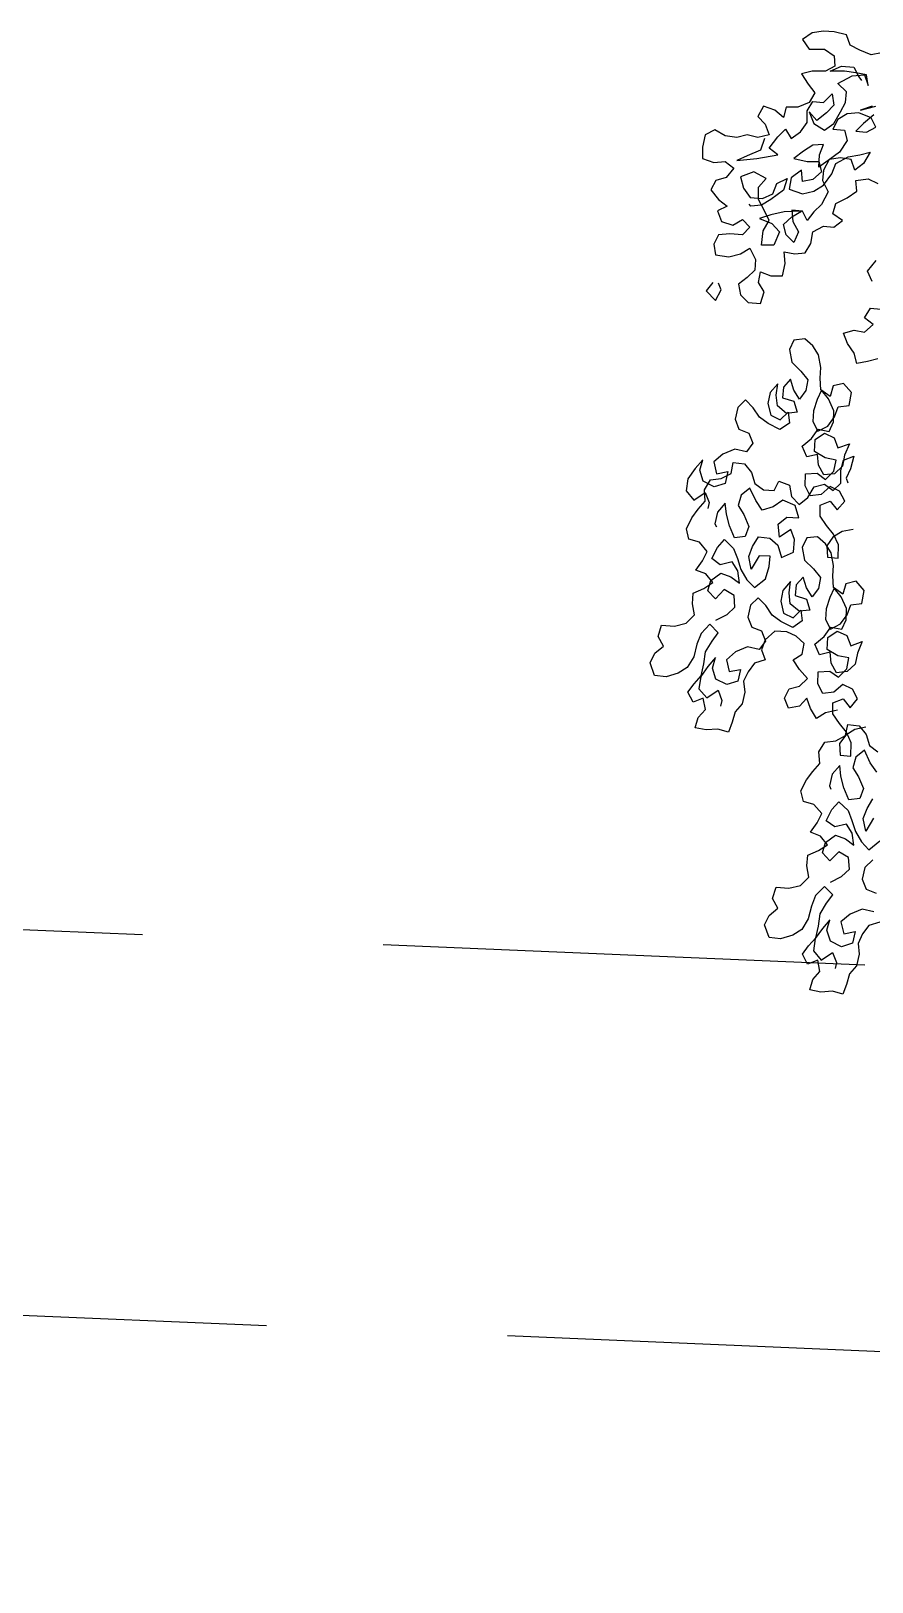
# Model space of a CAD drawing. Header units: metres. Extents: x 750563 to 756046, y 4495933 to 4497284.
# Drawn here: x 755676.125 to 755676.997, y 4496171.442 to 4496173.051 of the extents above; entities that cross this region are included whole.
import ezdxf

# ---------------------------------------------------------------- set-up
doc = ezdxf.new("R2010")
doc.units = ezdxf.units.M
doc.linetypes.add('kv_TRAZOS', pattern=[0.75, 0.5, -0.25])
doc.layers.add('00_DETALLES', color=7, linetype='Continuous', true_color=0xe0f0d1)
doc.layers.add('00TRAMA16', color=16, linetype='Continuous')

# ---------------------------------------------------------------- blocks, each defined once
blk = doc.blocks.new('Arbol21')
for points in [[(1.9931, 5.6816), (2.0203, 5.6767), (2.0499, 5.6891), (2.0746, 5.7015), (2.0845, 5.7287), (2.1166, 5.7361), (2.1438, 5.7386), (2.1734, 5.7337), (2.1981, 5.7164), (2.1809, 5.6917), (2.1413, 5.6917), (2.1166, 5.6743), (2.1142, 5.6471), (2.1389, 5.6348), (2.1735, 5.6348), (2.2007, 5.6275), (2.1834, 5.6003), (2.1662, 5.578), (2.181, 5.5533), (2.2107, 5.541), (2.2403, 5.541), (2.2478, 5.5138), (2.27, 5.5336), (2.2996, 5.5435), (2.3145, 5.5164), (2.2947, 5.4966), (2.2849, 5.4694), (2.3145, 5.462), (2.3417, 5.4694), (2.3689, 5.462), (2.3985, 5.467), (2.4257, 5.4819), (2.4504, 5.4695), (2.4579, 5.4374), (2.4579, 5.4077), (2.4283, 5.3978), (2.3986, 5.4003), (2.3764, 5.383), (2.3962, 5.3583), (2.4234, 5.3509), (2.4357, 5.3262), (2.416, 5.3014), (2.3938, 5.2841), (2.4185, 5.2718), (2.4086, 5.2446), (2.379, 5.2347), (2.3543, 5.2495), (2.3345, 5.2297), (2.3543, 5.21), (2.3864, 5.2125), (2.4161, 5.21), (2.4285, 5.1853), (2.4235, 5.1581), (2.389, 5.1531), (2.3593, 5.1605), (2.3346, 5.1753), (2.3198, 5.1457), (2.3223, 5.1185), (2.342, 5.0987), (2.3643, 5.0815), (2.3594, 5.0543), (2.3396, 5.0345), (2.3075, 5.032), (2.2976, 5.0616), (2.3124, 5.0864), (2.3074, 5.1135), (2.2803, 5.1036), (2.2506, 5.1036), (2.2432, 5.1357), (2.2456, 5.1654), (2.2184, 5.1604), (2.1912, 5.1629), (2.1764, 5.1876), (2.1714, 5.2172), (2.1442, 5.232), (2.117, 5.2295), (2.0948, 5.2468), (2.1195, 5.2641), (2.112, 5.2913), (2.0824, 5.3061), (2.0576, 5.3234), (2.0601, 5.3505), (2.028, 5.3555), (2.0033, 5.3431)], [(2.0179, 5.5433), (2.0476, 5.5334), (2.008, 5.5433)], [(2.013, 5.521), (2.0402, 5.4988), (2.06, 5.4791), (2.0328, 5.4766), (2.0081, 5.4889), (2.0204, 5.5136), (2.0525, 5.526), (2.0822, 5.5236), (2.1069, 5.5087), (2.1193, 5.484), (2.0896, 5.4815), (2.0822, 5.4544), (2.102, 5.4247), (2.1317, 5.4025), (2.1564, 5.3852), (2.1539, 5.4174), (2.144, 5.4445), (2.1712, 5.4421), (2.1959, 5.4273), (2.2207, 5.4075), (2.1861, 5.4001), (2.1564, 5.4001), (2.149, 5.3729), (2.1713, 5.3531), (2.1985, 5.3482), (2.2009, 5.3779), (2.2281, 5.3581), (2.2331, 5.3285), (2.1985, 5.3161), (2.1689, 5.3235), (2.1441, 5.3383), (2.1219, 5.3679), (2.112, 5.3951), (2.0798, 5.4123), (2.0501, 5.4173), (2.023, 5.4246), (2.0403, 5.395), (2.0625, 5.3777), (2.0724, 5.4049), (2.0996, 5.4099), (2.1292, 5.405), (2.1441, 5.3778), (2.1466, 5.3506), (2.1318, 5.321), (2.1491, 5.2888), (2.1689, 5.2691), (2.1862, 5.2469), (2.1986, 5.2716), (2.2257, 5.2741), (2.2233, 5.2444), (2.2085, 5.2172), (2.2209, 5.1901), (2.2406, 5.2099), (2.248, 5.237), (2.2258, 5.2568), (2.201, 5.2716), (2.2455, 5.2692), (2.2801, 5.2618), (2.3098, 5.2519), (2.2777, 5.2395), (2.2579, 5.2173), (2.2728, 5.1827), (2.3049, 5.1827), (2.2999, 5.2198), (2.2851, 5.247), (2.2974, 5.2742), (2.3122, 5.3014), (2.3122, 5.3335), (2.2924, 5.3557), (2.3245, 5.373), (2.3591, 5.3607), (2.3517, 5.331), (2.3344, 5.3063), (2.3023, 5.3038), (2.2751, 5.3161), (2.2652, 5.3433), (2.238, 5.3557), (2.2479, 5.326), (2.2801, 5.3013), (2.3048, 5.2865), (2.332, 5.2841), (2.3369, 5.289)], [(2.2972, 5.4595), (2.3071, 5.4299), (2.3418, 5.4151), (2.369, 5.4027), (2.3171, 5.4076), (2.2627, 5.4175), (2.2849, 5.4348), (2.2626, 5.4644), (2.2428, 5.4842), (2.228, 5.4594), (2.2033, 5.4767), (2.186, 5.5014), (2.186, 5.5311), (2.1711, 5.5558), (2.1439, 5.5533), (2.1217, 5.5755), (2.1168, 5.5458), (2.1365, 5.5261), (2.1613, 5.5063), (2.181, 5.5286), (2.1687, 5.4989), (2.1415, 5.4816), (2.1168, 5.4989), (2.0995, 5.5285), (2.0871, 5.5532), (2.0846, 5.5804), (2.1068, 5.6027), (2.0697, 5.6224), (2.0376, 5.6248), (2.0277, 5.5976), (2.0327, 5.6248), (2.0598, 5.6298), (2.0895, 5.6348), (2.1266, 5.6348), (2.0969, 5.6471), (2.0648, 5.6446), (2.0524, 5.6199), (2.045, 5.61)], [(2.0027, 4.8883), (2.0299, 4.8809), (2.0571, 4.876), (2.0645, 4.9032), (2.0817, 4.9279), (2.0916, 4.9551), (2.0644, 4.9625), (2.0372, 4.9575), (2.015, 4.9773), (2.0372, 4.9946), (2.0224, 5.0193), (1.9952, 5.0168)], [(2.0173, 5.0885), (2.0297, 5.1157), (2.0074, 5.1428)], [(2.431, 5.0865), (2.4483, 5.0642), (2.4237, 5.0395), (2.4088, 5.0667), (2.4162, 5.084)], [(2.0667, 4.4454), (2.0959, 4.44), (2.1193, 4.4252), (2.1354, 4.4032), (2.1334, 4.3731), (2.1059, 4.3709), (2.1053, 4.4053), (2.1176, 4.4328), (2.1357, 4.4554), (2.1526, 4.48), (2.1525, 4.5088), (2.1262, 4.5189), (2.1081, 4.4964), (2.0885, 4.5192), (2.102, 4.5447), (2.1266, 4.5566), (2.1503, 4.5363), (2.1783, 4.533), (2.1918, 4.5585), (2.1905, 4.5894), (2.1604, 4.5915), (2.1384, 4.5753), (2.1167, 4.5969), (2.1111, 4.6252), (2.1395, 4.6308), (2.167, 4.6474), (2.1656, 4.6784), (2.141, 4.6952), (2.1165, 4.6833), (2.1064, 4.657), (2.0767, 4.6679), (2.089, 4.6379), (2.0946, 4.6095), (2.115, 4.5901), (2.143, 4.5868), (2.1565, 4.6122), (2.1598, 4.6402), (2.187, 4.6335), (2.1992, 4.6611), (2.1754, 4.6814), (2.1579, 4.7055), (2.1296, 4.6999), (2.1176, 4.7244), (2.1175, 4.7532), (2.1306, 4.7842), (2.1488, 4.8067), (2.1607, 4.7822), (2.1697, 4.753), (2.1719, 4.7254), (2.1584, 4.7), (2.1329, 4.7134), (2.1155, 4.7376), (2.1057, 4.7634), (2.0777, 4.7667), (2.0716, 4.8006), (2.0919, 4.8244), (2.1191, 4.8177), (2.1268, 4.7906), (2.1509, 4.808), (2.1529, 4.8381), (2.1507, 4.8656), (2.157, 4.8983), (2.1718, 4.9216), (2.1925, 4.9399), (2.2205, 4.9366), (2.2324, 4.9121), (2.2261, 4.8794), (2.2025, 4.8565), (2.1843, 4.834), (2.1899, 4.8056), (2.206, 4.7836), (2.2208, 4.8069), (2.2296, 4.8353), (2.2479, 4.8146), (2.2501, 4.7871), (2.2209, 4.7781), (2.2121, 4.7497), (2.24, 4.7464), (2.2629, 4.7659), (2.2662, 4.7939), (2.2627, 4.8236), (2.2823, 4.8007), (2.2879, 4.7724), (2.2803, 4.7418), (2.2558, 4.7299), (2.2354, 4.7493), (2.2321, 4.7213), (2.2567, 4.7045), (2.2876, 4.7202), (2.3096, 4.7364), (2.3265, 4.761), (2.3459, 4.7814), (2.3663, 4.762), (2.3732, 4.7315), (2.3631, 4.7052), (2.3372, 4.6954), (2.3271, 4.669), (2.3433, 4.6471), (2.3738, 4.6539), (2.4048, 4.6409), (2.4286, 4.6206), (2.421, 4.59), (2.3918, 4.5955), (2.3986, 4.565), (2.427, 4.5562), (2.4558, 4.5706), (2.4646, 4.5991), (2.4569, 4.6262), (2.4765, 4.6033), (2.4952, 4.5771), (2.5, 4.5453), (2.4797, 4.5215), (2.4504, 4.5414), (2.4403, 4.5151), (2.4437, 4.4998)], [(2.1078, 3.9768), (2.1383, 3.9692), (2.1617, 3.9545), (2.1773, 3.9812), (2.1874, 4.0075), (2.2057, 3.9868), (2.2349, 3.9814), (2.245, 4.0077), (2.2331, 4.0322), (2.2059, 4.0389), (2.1855, 4.0584), (2.2058, 4.0821), (2.2227, 4.1068), (2.1994, 4.1215), (2.1938, 4.1499), (2.2145, 4.1682), (2.239, 4.1801), (2.27, 4.1815), (2.295, 4.1591), (2.3049, 4.1333), (2.2948, 4.107), (2.3232, 4.0981), (2.3393, 4.0761), (2.3513, 4.0516), (2.348, 4.0236), (2.3548, 3.9931), (2.3731, 3.9724), (2.3808, 3.9453), (2.3906, 3.9195), (2.4177, 3.9272), (2.4478, 3.9251), (2.4762, 3.9307), (2.4685, 3.9578), (2.4502, 3.9785), (2.4556, 4.0078), (2.482, 3.9977), (2.4954, 4.0232), (2.4793, 4.0452), (2.461, 4.0659), (2.4541, 4.0964), (2.4494, 4.1282), (2.4328, 4.1557), (2.4166, 4.1776), (2.4382, 4.1993), (2.4611, 4.1756), (2.4722, 4.1477), (2.4804, 4.1151), (2.497, 4.0876), (2.5203, 4.0728), (2.5521, 4.0632), (2.5818, 4.0666), (2.5936, 4.0997), (2.5816, 4.1243), (2.5591, 4.1424), (2.5726, 4.1679), (2.5636, 4.1971), (2.5306, 4.1945), (2.5, 4.202), (2.4784, 4.2236), (2.4838, 4.2528), (2.4816, 4.2804), (2.454, 4.2926), (2.4307, 4.3074), (2.4488, 4.3299), (2.4747, 4.3397), (2.4572, 4.3638), (2.4453, 4.3884), (2.4656, 4.4121), (2.4927, 4.4199), (2.4994, 4.447), (2.4849, 4.4758), (2.4687, 4.4978), (2.4505, 4.5185), (2.4525, 4.5486), (2.4372, 4.574), (2.4092, 4.5773), (2.3837, 4.5908), (2.3781, 4.6192), (2.3485, 4.6157), (2.3303, 4.5932), (2.3215, 4.5648), (2.2995, 4.5486), (2.272, 4.5464), (2.26, 4.5709), (2.2321, 4.5599), (2.2267, 4.5306), (2.2072, 4.5102), (2.1847, 4.5284), (2.1681, 4.5559), (2.141, 4.5626), (2.119, 4.5464), (2.0986, 4.5659), (2.0993, 4.5981), (2.0916, 4.6252), (2.0653, 4.6353), (2.0735, 4.6027), (2.0854, 4.5781), (2.0808, 4.5667)], [(2.4229, 4.2103), (2.394, 4.2246), (2.3736, 4.2441), (2.3757, 4.2742), (2.4011, 4.2895), (2.424, 4.2658), (2.4435, 4.2862), (2.4358, 4.3133), (2.4098, 4.3323), (2.384, 4.3225), (2.362, 4.3063), (2.3662, 4.3377), (2.381, 4.3611), (2.4115, 4.3535), (2.4335, 4.3697), (2.419, 4.3985), (2.4007, 4.4192), (2.377, 4.3962), (2.3669, 4.3699), (2.3581, 4.3415), (2.3425, 4.3148), (2.3231, 4.2944), (2.2946, 4.3176), (2.2844, 4.3489), (2.2822, 4.3765), (2.311, 4.3766), (2.3314, 4.3427), (2.3377, 4.3754), (2.3279, 4.4012), (2.3125, 4.4266), (2.2829, 4.4231), (2.2622, 4.4048), (2.2525, 4.373), (2.2215, 4.3861), (2.2189, 4.4191), (2.229, 4.4454), (2.2583, 4.4256), (2.2612, 4.4591), (2.2387, 4.4772), (2.2077, 4.4759), (2.2174, 4.5077), (2.2496, 4.5213), (2.2742, 4.5044), (2.3026, 4.4956), (2.3195, 4.5203), (2.3347, 4.5525), (2.3572, 4.5343), (2.3649, 4.5072), (2.3501, 4.4839), (2.3371, 4.4529), (2.3469, 4.4271), (2.3748, 4.4238), (2.3879, 4.4547), (2.3955, 4.4853), (2.3988, 4.5133), (2.4183, 4.4904), (2.4252, 4.4599), (2.4214, 4.4519)], [(2.0337, 3.9321), (2.063, 3.9266), (2.0863, 3.9119), (2.1025, 3.8899), (2.1005, 3.8598), (2.0729, 3.8576), (2.0724, 3.8919), (2.0846, 3.9195), (2.1028, 3.942), (2.1197, 3.9666), (2.1196, 3.9955), (2.0933, 4.0056), (2.0751, 3.983), (2.0556, 4.0059), (2.0691, 4.0313), (2.0936, 4.0433), (2.1174, 4.023), (2.1454, 4.0197), (2.1589, 4.0451), (2.1575, 4.0761), (2.1274, 4.0781), (2.1054, 4.062), (2.0838, 4.0835), (2.0782, 4.1119), (2.1066, 4.1175), (2.1341, 4.1341), (2.1327, 4.165), (2.1081, 4.1819), (2.0835, 4.17), (2.0734, 4.1437), (2.0437, 4.1546), (2.0561, 4.1245), (2.0617, 4.0962), (2.0821, 4.0767), (2.1101, 4.0734), (2.1236, 4.0989), (2.1269, 4.1269), (2.154, 4.1201), (2.1662, 4.1477), (2.1424, 4.168), (2.125, 4.1921), (2.0966, 4.1865), (2.0847, 4.2111), (2.0846, 4.2399), (2.0977, 4.2709), (2.1158, 4.2934), (2.1278, 4.2688), (2.1367, 4.2396), (2.1389, 4.2121), (2.1254, 4.1866), (2.1, 4.2001), (2.0825, 4.2242), (2.0727, 4.25), (2.0447, 4.2534), (2.0387, 4.2872), (2.059, 4.311), (2.0861, 4.3043), (2.0938, 4.2772), (2.1179, 4.2947), (2.12, 4.3248), (2.1178, 4.3523), (2.1241, 4.385), (2.1388, 4.4083), (2.1595, 4.4266), (2.1875, 4.4233), (2.1995, 4.3987), (2.1932, 4.3661), (2.1695, 4.3431), (2.1514, 4.3206), (2.1569, 4.2922), (2.1731, 4.2702), (2.1879, 4.2936), (2.1967, 4.322), (2.215, 4.3013), (2.2172, 4.2737), (2.188, 4.2648), (2.1791, 4.2363), (2.2071, 4.233), (2.2299, 4.2526), (2.2333, 4.2806), (2.2298, 4.3102), (2.2493, 4.2874), (2.2549, 4.259), (2.2474, 4.2285), (2.2228, 4.2165), (2.2024, 4.236), (2.1991, 4.208), (2.2238, 4.1911), (2.2546, 4.2069), (2.2766, 4.223), (2.2935, 4.2477), (2.313, 4.2681), (2.3334, 4.2486), (2.3402, 4.2181), (2.3301, 4.1918), (2.3043, 4.182), (2.2942, 4.1557), (2.3104, 4.1337), (2.3409, 4.1406), (2.3718, 4.1275), (2.3956, 4.1072), (2.3881, 4.0767), (2.3588, 4.0821), (2.3657, 4.0516), (2.3941, 4.0428), (2.4229, 4.0573), (2.4317, 4.0857), (2.424, 4.1128), (2.4436, 4.09), (2.4623, 4.0638), (2.467, 4.032), (2.4467, 4.0082), (2.4174, 4.028), (2.4073, 4.0017), (2.4108, 3.9865)], [(1.9979, 3.4269), (2.0263, 3.4181), (2.0425, 3.3961), (2.0544, 3.3715), (2.0511, 3.3436), (2.0579, 3.3131), (2.0762, 3.2923), (2.0839, 3.2652), (2.0937, 3.2394), (2.1208, 3.2471), (2.1509, 3.2451), (2.1793, 3.2507), (2.1716, 3.2778), (2.1533, 3.2985), (2.1588, 3.3277), (2.1851, 3.3176), (2.1986, 3.3431), (2.1824, 3.3651), (2.1641, 3.3858), (2.1572, 3.4163), (2.1525, 3.4481), (2.1359, 3.4756), (2.1197, 3.4976), (2.1413, 3.5193), (2.1642, 3.4956), (2.1753, 3.4676), (2.1835, 3.435), (2.2001, 3.4075), (2.2234, 3.3928), (2.2552, 3.3831), (2.2849, 3.3866), (2.2967, 3.4197), (2.2847, 3.4442), (2.2622, 3.4624), (2.2757, 3.4878), (2.2667, 3.5171), (2.2337, 3.5144), (2.2032, 3.522), (2.1815, 3.5435), (2.1869, 3.5728), (2.1847, 3.6003), (2.1571, 3.6125), (2.1338, 3.6273), (2.152, 3.6498), (2.1778, 3.6596), (2.1603, 3.6838), (2.1484, 3.7083), (2.1687, 3.7321), (2.1958, 3.7398), (2.2025, 3.7669), (2.188, 3.7957), (2.1718, 3.8177), (2.1536, 3.8384), (2.1556, 3.8685), (2.1403, 3.8939), (2.1123, 3.8972), (2.0868, 3.9107), (2.0812, 3.9391), (2.0516, 3.9356), (2.0334, 3.9131), (2.0246, 3.8847), (2.0026, 3.8685)], [(2.126, 3.5302), (2.0971, 3.5446), (2.0768, 3.564), (2.0788, 3.5941), (2.1042, 3.6094), (2.1271, 3.5858), (2.1466, 3.6062), (2.1389, 3.6333), (2.113, 3.6523), (2.0871, 3.6424), (2.0651, 3.6263), (2.0693, 3.6577), (2.0841, 3.681), (2.1146, 3.6735), (2.1366, 3.6896), (2.1221, 3.7184), (2.1038, 3.7391), (2.0802, 3.7162), (2.0701, 3.6899), (2.0612, 3.6614), (2.0456, 3.6347), (2.0262, 3.6143), (1.9977, 3.6375)], [(2.0141, 3.6965), (2.0345, 3.6626), (2.0408, 3.6953), (2.031, 3.7211), (2.0157, 3.7465)], [(2.0057, 3.8156), (2.0226, 3.8402), (2.0378, 3.8724), (2.0603, 3.8543), (2.068, 3.8272), (2.0532, 3.8038), (2.0402, 3.7729), (2.05, 3.747), (2.078, 3.7437), (2.091, 3.7747), (2.0986, 3.8052), (2.1019, 3.8332), (2.1214, 3.8104), (2.1283, 3.7799), (2.1245, 3.7718)], [(2.0161, 3.588), (2.0365, 3.5686), (2.0433, 3.5381), (2.0332, 3.5118), (2.0074, 3.5019)], [(2.0135, 3.4537), (2.044, 3.4605), (2.0749, 3.4475), (2.0987, 3.4272), (2.0912, 3.3966), (2.0619, 3.4021), (2.0688, 3.3716), (2.0972, 3.3628), (2.126, 3.3772), (2.1348, 3.4057), (2.1271, 3.4328), (2.1467, 3.4099), (2.1654, 3.3837), (2.1701, 3.3519), (2.1499, 3.3281), (2.1206, 3.348), (2.1105, 3.3217), (2.1139, 3.3064)]]:
    blk.add_lwpolyline(points)

msp = doc.modelspace()

# ---------------------------------------------------------------- linework, layer by layer
at = {"layer": '00TRAMA16', "color": 80, "linetype": 'kv_TRAZOS', "flags": 128}
msp.add_lwpolyline([(755712.23323, 4496172.1752), (755698.46595, 4496171.84178), (755687.75159, 4496171.9808), (755678.28956, 4496172.02714), (755674.19251, 4496172.19944)], dxfattribs=at)
at = {"layer": '00TRAMA16', "linetype": 'kv_TRAZOS', "flags": 128}
msp.add_lwpolyline([(755711.61236, 4496171.76004), (755698.46819, 4496171.44172), (755687.74801, 4496171.58081), (755678.28017, 4496171.62718), (755674.83144, 4496171.77222)], dxfattribs=at)

# ---------------------------------------------------------------- block references
at = {"layer": '00_DETALLES', "xscale": -0.4000000000000057, "yscale": 0.3999999999996362, "zscale": 0.4}
msp.add_blockref('Arbol21', (755677.80396, 4496170.75588), dxfattribs=at)

doc.saveas('drawing.dxf')
